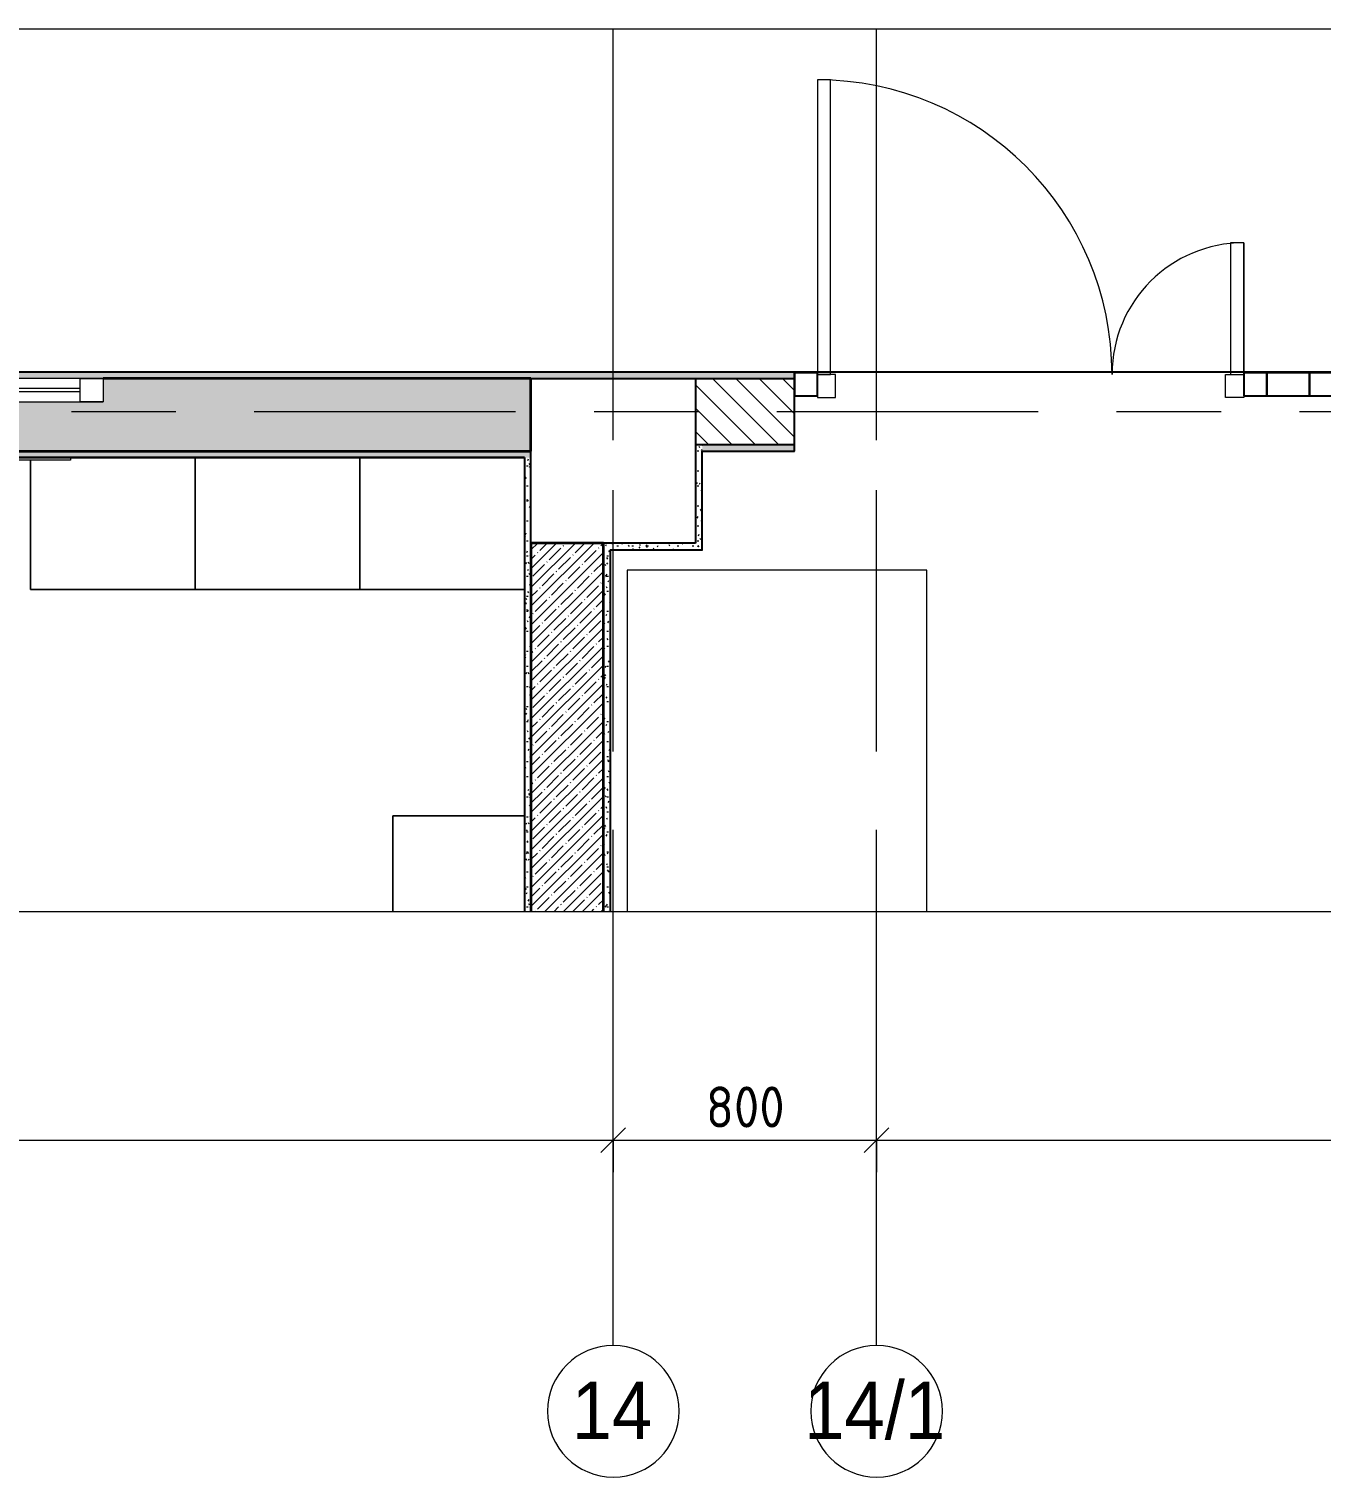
# Model space of a CAD drawing. Header units: millimetres. Extents: x 3991 to 282775, y -8553 to 29560.
# Drawn here: x 68783 to 72708, y 4562 to 8963 of the extents above; entities that cross this region are included whole.
import ezdxf

# ---------------------------------------------------------------- set-up
doc = ezdxf.new("R2010")
doc.units = ezdxf.units.MM
doc.linetypes.add('Осевая', pattern=[1587.5, 317.5, -238.125, 793.75, -238.125])
for name, color, linetype, lineweight in [('A-ANNO-DIMS', 7, 'Continuous', 9), ('A-ANNO-DIMS-50', 7, 'Continuous', 9), ('A-DETL-GENF', 7, 'Continuous', 9), ('A-DOOR', 7, 'Continuous', 9), ('A-GLAZ', 7, 'Continuous', 9), ('A-GLAZ-1', 7, 'Continuous', 15), ('A-GLAZ-CURT', 7, 'Continuous', 9), ('A-GLAZ-CURT-1', 7, 'Continuous', 25), ('A-GLAZ-CWMG', 7, 'Continuous', 9), ('A-GLAZ-CWMG-1', 7, 'Continuous', 25), ('A-WALL', 7, 'Continuous', 9), ('I-FURN', 7, 'Continuous', 9), ('I-WALL', 7, 'Continuous', 9), ('Оси', 7, 'Continuous', 9), ('Оси-1', 7, 'Continuous', 20), ('Оси-2', 7, 'Осевая', 9)]:
    doc.layers.add(name, color=color, linetype=linetype, lineweight=lineweight)
for name, color, linetype, lineweight, true_color in [('A-WALL-1', 7, 'Continuous', 25, 0x3c3c3c), ('A-WALL-2', 7, 'Continuous', 35, 0x3c3c3c), ('A-WALL-FNSH-1', 7, 'Continuous', 15, 0x3c3c3c)]:
    doc.layers.add(name, color=color, linetype=linetype, lineweight=lineweight, true_color=true_color)
doc.styles.add('Arial', font='arial.ttf', dxfattribs={"width": 0.9, "height": 175})
doc.styles.add('ISOCPEUR', font='isocpeur.ttf', dxfattribs={"width": 0.9, "height": 125})
doc.dimstyles.new('ISO-2_5_0_9К_БОЛЬШОЙ', dxfattribs={"dimscale": 304.8, "dimtxt": 124.497647, "dimasz": 0.246063, "dimexe": 0.19685, "dimexo": 0.492126, "dimgap": 0, "dimtad": 1, "dimdec": 0, "dimrnd": 10, "dimzin": 0, "dimdsep": 46, "dimtxsty": 'ISOCPEUR', "dimblk1": 'OBLIQUE', "dimblk2": 'OBLIQUE', "dimsah": 1, "dimcen": 0.09, "dimdle": 0.19685, "dimazin": 0, "dimtfac": 1, "dimtdec": 4, "dimtix": 1, "dimtmove": 0, "dimatfit": 3, "dimfxl": 1, "dimtvp": 1, "dimtolj": 1, "dimtzin": 0, "dimarcsym": 2})
pattern_1 = [(45, (22897.75, 0), (-28.51196, 28.51196), []), (45, (22926.263, 0), (-28.51196, 28.51196), [50.403, -10.081, 1.676, -8.404])]
pattern_2 = [(0, (22897.75, 0), (60.96, 15.24), [5.029, -40.691, 5.029, -40.691, -243.84]), (0, (22897.75, 0), (60.96, 15.24), [-91.44, 5.029, -86.411, 5.029, -40.691, -106.68]), (0, (22897.75, 0), (60.96, 15.24), [-228.6, 5.029, -25.451, 5.029, -71.171]), (120, (22920.61, 7.62), (-43.678227, 45.1729086), [5.029, -40.691, 5.029, -40.691, -243.84]), (120, (22920.61, 7.62), (-43.678227, 45.1729086), [-91.44, 5.029, -86.411, 5.029, -40.691, -106.68]), (120, (22920.61, 7.62), (-43.678227, 45.1729086), [-228.6, 5.029, -25.451, 5.029, -71.171]), (240, (22928.23, 38.1), (-17.281773, -60.4129086), [5.029, -40.691, 5.029, -40.691, -243.84]), (240, (22928.23, 38.1), (-17.281773, -60.4129086), [-91.44, 5.029, -86.411, 5.029, -40.691, -106.68]), (240, (22928.23, 38.1), (-17.281773, -60.4129086), [-228.6, 5.029, -25.451, 5.029, -71.171])]

# ---------------------------------------------------------------- blocks, each defined once
blk = doc.blocks.new('Стол базовый прямоугольный - 1_290-V48-Фрагмент 1_5')
at = {"layer": 'I-FURN'}
for p, q in [((617.5, 455), (-421, 455)), ((617.5, -455), (617.5, 455)), ((-421, -455), (617.5, -455))]:
    blk.add_line(p, q, dxfattribs=at)
blk = doc.blocks.new('шкаф 1_112 - шкаф 1_112-V60-Фрагмент 1_5')
at = {"layer": 'I-FURN'}
for p, q in [((-400, 6070), (-400, 5778.9)), ((0, 6070), (-400, 6070)), ((0, 6070), (-400, 6070)), ((-400, 6070), (-400, 5778.9)), ((-400, 5778.9), (-400, 6070)), ((-400, 6070), (0, 6070)), ((0, 5778.9), (0, 6070)), ((0, 5778.9), (0, 6070)), ((0, 6070), (0, 5778.9))]:
    blk.add_line(p, q, dxfattribs=at)
blk = doc.blocks.new('1_113 тумба - 1_113 тумба-V62-Фрагмент 1_5')
at = {"layer": 'I-FURN'}
for p, q in [((-400, 1500), (-388, 1500)), ((-400, 121), (-400, 1500)), ((-400, 1500), (-400, 1000)), ((-400, 1000), (-400, 1500)), ((-400, 1500), (-388, 1500)), ((0, 1500), (0, 0)), ((0, 1000), (0, 1500)), ((0, 1500), (0, 1000)), ((0, 1000), (-400, 1000)), ((-400, 1000), (-400, 500)), ((-400, 500), (-400, 1000)), ((-400, 1000), (0, 1000)), ((-400, 1000), (0, 1000)), ((0, 1000), (-400, 1000)), ((0, 500), (0, 1000)), ((0, 1000), (0, 500)), ((-400, 500), (0, 500)), ((0, 500), (-400, 500)), ((0, 500), (-400, 500)), ((-400, 500), (-400, 121)), ((-400, 121), (-400, 500)), ((-400, 500), (0, 500)), ((0, 0), (0, 500)), ((0, 500), (0, 0)), ((0, 0), (-393, 0)), ((-393, 0), (0, 0)), ((0, 0), (-393, 0))]:
    blk.add_line(p, q, dxfattribs=at)
blk = doc.blocks.new('Дверь_Витражная_остекление_ - ДВН_ДАО_Главный вход_1200 в свету-31742133-Фрагмент 1_5')
at = {"layer": 'A-DETL-GENF'}
for p, q in [((-607.5, 925), (-647.5, 925)), ((-647.5, 925), (-647.5, 35)), ((-607.5, 30), (-607.5, 925)), ((647.5, 430), (607.5, 430)), ((607.5, 430), (607.5, 30)), ((647.5, 35), (647.5, 430)), ((-647.5, 30), (-607.5, 30)), ((-592.5, 30), (-647.5, 30)), ((-592.5, -40), (-592.5, 30)), ((592.5, -40), (592.5, 30)), ((592.5, 30), (647.5, 30)), ((607.5, 30), (647.5, 30)), ((-647.5, -35), (-647.5, -40)), ((-647.5, -40), (-592.5, -40)), ((647.5, -40), (592.5, -40)), ((647.5, -35), (647.5, -40))]:
    blk.add_line(p, q, dxfattribs=at)
at = {"layer": 'A-DOOR'}
for p, q in [((-647.5, 925), (-647.5, 35)), ((647.5, 430), (647.5, 35))]:
    blk.add_line(p, q, dxfattribs=at)
for centre, radius, start, end in [((-647.5, 30), 895, 360, 90), ((647.5, 30), 400, 90, 180)]:
    blk.add_arc(centre, radius, start, end, dxfattribs=at)
blk = doc.blocks.new('Системная панель - Стемалит - 40мм-31720939-Фрагмент 1_5')
at = {"layer": 'A-GLAZ-CURT-1'}
for p, q in [((65, 35), (-65, 35)), ((-65, 35), (-65, -35)), ((65, -35), (65, 35)), ((-65, -35), (65, -35))]:
    blk.add_line(p, q, dxfattribs=at)
blk = doc.blocks.new('Прямоугольный импост - 50 x 70 мм-31687886-Фрагмент 1_5')
at = {"layer": 'A-GLAZ-CWMG-1'}
for p, q in [((-35, 35), (35, 35)), ((-35, -35), (-35, 35)), ((35, 35), (35, -35)), ((35, -35), (-35, -35))]:
    blk.add_line(p, q, dxfattribs=at)
blk = doc.blocks.new('Прямоугольный импост - 50 x 70 мм-31701779-Фрагмент 1_5')
at = {"layer": 'A-GLAZ-CWMG-1'}
for p, q in [((0, 35), (-70, 35)), ((-70, 35), (-70, -35)), ((0, -35), (0, 35)), ((-70, -35), (0, -35))]:
    blk.add_line(p, q, dxfattribs=at)
blk = doc.blocks.new('Прямоугольный импост - 50 x 70 мм-31702100-Фрагмент 1_5')
at = {"layer": 'A-GLAZ-CWMG-1'}
for p, q in [((-35, 35), (35, 35)), ((-35, -35), (-35, 35)), ((35, 35), (35, -35)), ((35, -35), (-35, -35))]:
    blk.add_line(p, q, dxfattribs=at)
blk = doc.blocks.new('120_Окно_СКБ_1Ст - 120_Окно_СКБ_1Ст 400х1200 EI30-V66-Фрагмент 1_5')
at = {"layer": 'A-GLAZ'}
for p, q in [((600, 110), (-600, 110)), ((530, 80), (-530, 80)), ((530, 70), (-530, 70)), ((-600, 40), (600, 40))]:
    blk.add_line(p, q, dxfattribs=at)
at = {"layer": 'A-GLAZ-1'}
for p, q in [((-600, 40), (-600, 110)), ((-600, 110), (-530, 110)), ((-530, 110), (-530, 40)), ((530, 40), (530, 110)), ((530, 110), (600, 110)), ((600, 110), (600, 40)), ((-530, 40), (-600, 40)), ((600, 40), (530, 40))]:
    blk.add_line(p, q, dxfattribs=at)
blk = doc.blocks.new('DET_L_Линия разрыва - М100-30647533-Фрагмент 1_5')
at = {"layer": 'A-DETL-GENF'}
blk.add_line((18548.7, 0), (36497.4, 0), dxfattribs=at)
blk = doc.blocks.new('DET_L_Линия разрыва - М100-30647532-Фрагмент 1_5')
at = {"layer": 'A-DETL-GENF'}
blk.add_line((36497.4, 0), (18548.7, 0), dxfattribs=at)
blk = doc.blocks.new('Ось сетки - D8-29747960-Фрагмент 1_5')
at = {"layer": 'Оси-1'}
for start, end in [(360, 180), (180, 360)]:
    blk.add_arc((0, 0), 4, start, end, dxfattribs=at)
blk = doc.blocks.new('DIMBLOCK64-Фрагмент 1_5')
at = {"layer": 'A-ANNO-DIMS-50'}
for p, q in [((66057.8, 5488.5), (66057.8, 5645.5)), ((70557.8, 5488.5), (70557.8, 5645.5)), ((66057.8, 5585.5), (70557.8, 5585.5)), ((66057.8, 5585.5), (66057.8, 5488.5)), ((70557.8, 5585.5), (70557.8, 5488.5))]:
    blk.add_line(p, q, dxfattribs=at)
at = {"layer": 'A-ANNO-DIMS-50', "lineweight": 20}
for p, q in [((66057.8, 5585.5), (66095.3, 5623)), ((70557.8, 5585.5), (70595.3, 5623)), ((66057.8, 5585.5), (66020.3, 5548)), ((70557.8, 5585.5), (70520.3, 5548))]:
    blk.add_line(p, q, dxfattribs=at)
at = {"layer": 'A-ANNO-DIMS-50', "color": 0, "insert": (68143.7, 5748.8), "char_height": 125, "width": 393.604, "attachment_point": 1, "line_spacing_factor": 1.149209, "style": 'ISOCPEUR'}
blk.add_mtext('4500', dxfattribs=at)
blk = doc.blocks.new('_Oblique')
at = {"color": 0, "linetype": 'ByBlock', "lineweight": -2}
blk.add_line((-0.5, -0.5), (0.5, 0.5), dxfattribs=at)
blk = doc.blocks.new('DIMBLOCK65-Фрагмент 1_5')
at = {"layer": 'A-ANNO-DIMS-50'}
for p, q in [((70557.8, 5488.5), (70557.8, 5645.5)), ((71357.8, 5488.5), (71357.8, 5645.5)), ((70557.8, 5585.5), (71357.8, 5585.5)), ((70557.8, 5585.5), (70557.8, 5488.5)), ((71357.8, 5585.5), (71357.8, 5488.5))]:
    blk.add_line(p, q, dxfattribs=at)
at = {"layer": 'A-ANNO-DIMS-50', "lineweight": 20}
for p, q in [((70557.8, 5585.5), (70595.3, 5623)), ((71357.8, 5585.5), (71395.3, 5623)), ((70557.8, 5585.5), (70520.3, 5548)), ((71357.8, 5585.5), (71320.3, 5548))]:
    blk.add_line(p, q, dxfattribs=at)
at = {"layer": 'A-ANNO-DIMS-50', "color": 0, "insert": (70839.2, 5748.8), "char_height": 125, "width": 284.429, "attachment_point": 1, "line_spacing_factor": 1.149209, "style": 'ISOCPEUR'}
blk.add_mtext('800', dxfattribs=at)
blk = doc.blocks.new('DIMBLOCK66-Фрагмент 1_5')
at = {"layer": 'A-ANNO-DIMS-50'}
for p, q in [((71357.8, 5488.5), (71357.8, 5645.5)), ((75057.8, 5488.5), (75057.8, 5645.5)), ((71357.8, 5585.5), (75057.8, 5585.5)), ((71357.8, 5585.5), (71357.8, 5488.5)), ((75057.8, 5585.5), (75057.8, 5488.5))]:
    blk.add_line(p, q, dxfattribs=at)
at = {"layer": 'A-ANNO-DIMS-50', "lineweight": 20}
for p, q in [((71357.8, 5585.5), (71395.3, 5623)), ((75057.8, 5585.5), (75095.3, 5623)), ((71357.8, 5585.5), (71320.3, 5548)), ((75057.8, 5585.5), (75020.3, 5548))]:
    blk.add_line(p, q, dxfattribs=at)
at = {"layer": 'A-ANNO-DIMS-50', "color": 0, "insert": (73049.7, 5748.8), "char_height": 125, "width": 379.239, "attachment_point": 1, "line_spacing_factor": 1.149209, "style": 'ISOCPEUR'}
blk.add_mtext('3700', dxfattribs=at)

msp = doc.modelspace()

# ---------------------------------------------------------------- hatches: boundary and pattern name
at = {"layer": 'I-WALL'}
h = msp.add_hatch(dxfattribs=at)
h.set_pattern_fill('FP_13', color=256, style=0, pattern_type=2)
h.set_pattern_definition(pattern_2)
h.paths.add_polyline_path([(86437.7, 7900), (86397.7, 7920), (83507.8, 7920), (83507.8, 7900), (86395, 7900)])
h.paths.add_polyline_path([(81007.8, 7900), (81007.8, 7920), (73607.8, 7920), (73607.8, 7900), (80043, 7900)])
h.paths.add_polyline_path([(71107.8, 7900), (71107.8, 7920), (64737.8, 7920), (64737.8, 7900), (70511.3, 7900)])
h.paths.add_polyline_path([(62237.8, 7900), (62237.8, 7920), (61657.8, 7920), (61657.8, 7900)])
h = msp.add_hatch(dxfattribs=at)
h.set_pattern_fill('FP_4', color=256, style=0, pattern_type=2)
h.set_pattern_definition(pattern_1)
h.paths.add_polyline_path([(70307.8, 7680), (70307.8, 7900), (69007.8, 7900), (69007.8, 7830), (67807.8, 7830), (67807.8, 7900), (66307.8, 7900), (66307.8, 7680), (69007.8, 7680)])
h = msp.add_hatch(dxfattribs=at)
h.set_pattern_fill('FP_12', color=256, style=0, pattern_type=2)
h.set_pattern_definition([(135, (22897.75, 0), (-35.35534, -35.35534), [])])
h.paths.add_polyline_path([(74807.8, 7700), (74807.8, 7900), (73607.8, 7900), (73607.8, 7700), (74681.5, 7700)])
h.paths.add_polyline_path([(70807.8, 7700), (71107.8, 7700), (71107.8, 7900), (70807.8, 7900)])
h = msp.add_hatch(dxfattribs=at)
h.set_pattern_fill('FP_13', color=256, style=0, pattern_type=2)
h.set_pattern_definition(pattern_2)
h.paths.add_polyline_path([(70287.8, 7660), (70307.8, 7660), (70307.8, 7680), (67107.8, 7680), (67107.8, 7660), (70286.8, 7660)])
h = msp.add_hatch(dxfattribs=at)
h.set_pattern_fill('FP_13', color=256, style=0, pattern_type=2)
h.set_pattern_definition(pattern_2)
h.paths.add_polyline_path([(70287.8, 6279.9), (70307.8, 6279.9), (70307.8, 7660), (70287.8, 7660), (70287.8, 6571)])
h = msp.add_hatch(dxfattribs=at)
h.set_pattern_fill('FP_13', color=256, style=0, pattern_type=2)
h.set_pattern_definition(pattern_2)
h.paths.add_polyline_path([(70807.8, 7400), (70827.8, 7400), (70827.8, 7700), (70807.8, 7700)])
h = msp.add_hatch(dxfattribs=at)
h.set_pattern_fill('FP_13', color=256, style=0, pattern_type=2)
h.set_pattern_definition(pattern_2)
h.paths.add_polyline_path([(74787.8, 7680), (74807.8, 7680), (74807.8, 7700), (73607.8, 7700), (73607.8, 7680), (74681.5, 7680)])
h.paths.add_polyline_path([(71107.8, 7680), (71107.8, 7700), (70827.8, 7700), (70827.8, 7680), (70840.8, 7680)])
h = msp.add_hatch(dxfattribs=at)
h.set_pattern_fill('FP_4', color=256, style=0, pattern_type=2)
h.set_pattern_definition(pattern_1)
h.paths.add_polyline_path([(70307.8, 6279.9), (70527.8, 6279.9), (70527.8, 7400), (70307.8, 7400)])
h = msp.add_hatch(dxfattribs=at)
h.set_pattern_fill('FP_13', color=256, style=0, pattern_type=2)
h.set_pattern_definition(pattern_2)
h.paths.add_polyline_path([(70547.8, 6279.9), (70547.8, 7400), (70527.8, 7400), (70527.8, 6279.9), (70544.4, 6279.9)])
h = msp.add_hatch(dxfattribs=at)
h.set_pattern_fill('FP_13', color=256, style=0, pattern_type=2)
h.set_pattern_definition(pattern_2)
h.paths.add_polyline_path([(70827.8, 7380), (70827.8, 7400), (70547.8, 7400), (70547.8, 7380), (70560.8, 7380)])

# ---------------------------------------------------------------- linework, layer by layer
at = {"layer": 'A-WALL'}
for p, q in [((70286.8, 7659), (70286.8, 7660)), ((70828.8, 7679), (70827.8, 7679))]:
    msp.add_line(p, q, dxfattribs=at)
at = {"layer": 'A-WALL-1'}
for p, q in [((71107.8, 7920), (64737.8, 7920)), ((70307.8, 7900), (71107.8, 7900)), ((70807.8, 7900), (70807.8, 7400)), ((71107.8, 7680), (71107.8, 7920)), ((70287.8, 7660), (67107.8, 7660)), ((70287.8, 7660), (70287.8, 6279.9)), ((70307.8, 7400), (70307.8, 7680)), ((70807.8, 7700), (71107.8, 7700)), ((70827.8, 7380), (70827.8, 7680)), ((70827.8, 7680), (71107.8, 7680)), ((70807.8, 7400), (70527.8, 7400)), ((70547.8, 7380), (70827.8, 7380)), ((70547.8, 7380), (70547.8, 6279.9))]:
    msp.add_line(p, q, dxfattribs=at)
at = {"layer": 'A-WALL-2'}
for p, q in [((70307.8, 7900), (69007.8, 7900)), ((70307.8, 7680), (70307.8, 7900)), ((66307.8, 7680), (70307.8, 7680)), ((70307.8, 7400), (70307.8, 6279.9)), ((70527.8, 7400), (70307.8, 7400)), ((70527.8, 6279.9), (70527.8, 7400))]:
    msp.add_line(p, q, dxfattribs=at)
at = {"layer": 'A-WALL-FNSH-1'}
for p, q in [((86395.7, 7921), (61658.8, 7921)), ((62237.8, 7920), (83507.8, 7920)), ((67108.8, 7659), (70286.8, 7659)), ((70286.8, 7659), (70286.8, 6279.9)), ((70828.8, 7679), (71107.8, 7679)), ((70828.8, 7379), (70828.8, 7679)), ((71107.8, 7679), (71107.8, 7680)), ((70548.8, 7379), (70828.8, 7379)), ((70548.8, 6279.9), (70548.8, 7379))]:
    msp.add_line(p, q, dxfattribs=at)
at = {"layer": 'I-WALL'}
for p, q in [((68908.8, 7659), (68908.8, 7652)), ((68908.8, 7652), (67115.8, 7652))]:
    msp.add_line(p, q, dxfattribs=at)
at = {"layer": 'Оси'}
for p, q in [((70557.8, 7712.8), (70557.8, 8962.8)), ((71357.8, 7712.8), (71357.8, 8962.8)), ((70557.8, 4961.6), (70557.8, 6211.6)), ((71357.8, 4961.6), (71357.8, 6211.6))]:
    msp.add_line(p, q, dxfattribs=at)
at = {"layer": 'Оси-2'}
for p, q in [((49861.7, 7800), (85387.7, 7800)), ((70557.8, 6211.6), (70557.8, 7712.8)), ((71357.8, 6211.6), (71357.8, 7712.8))]:
    msp.add_line(p, q, dxfattribs=at)

# ---------------------------------------------------------------- block references
at = {"layer": 'A-DETL-GENF'}
for name, p in [('DET_L_Линия разрыва - М100-30647533-Фрагмент 1_5', (49897.6, 8962.8)), ('DET_L_Линия разрыва - М100-30647532-Фрагмент 1_5', (49897.6, 6279.9))]:
    msp.add_blockref(name, p, dxfattribs=at)
at = {"layer": 'A-DOOR'}
msp.add_blockref('Дверь_Витражная_остекление_ - ДВН_ДАО_Главный вход_1200 в свету-31742133-Фрагмент 1_5', (71825.3, 7883), dxfattribs=at)
at = {"layer": 'A-GLAZ'}
msp.add_blockref('120_Окно_СКБ_1Ст - 120_Окно_СКБ_1Ст 400х1200 EI30-V66-Фрагмент 1_5', (68407.8, 7790), dxfattribs=at)
at = {"layer": 'A-GLAZ-CURT'}
msp.add_blockref('Системная панель - Стемалит - 40мм-31720939-Фрагмент 1_5', (72607.8, 7883), dxfattribs=at)
at = {"layer": 'A-GLAZ-CWMG', "rotation": 180}
msp.add_blockref('Прямоугольный импост - 50 x 70 мм-31701779-Фрагмент 1_5', (71107.8, 7883), dxfattribs=at)
at = {"layer": 'A-GLAZ-CWMG', "extrusion": (0, 0, -1), "rotation": 180}
for name, p in [('Прямоугольный импост - 50 x 70 мм-31687886-Фрагмент 1_5', (-72507.8, 7883)), ('Прямоугольный импост - 50 x 70 мм-31702100-Фрагмент 1_5', (-72707.8, 7883))]:
    msp.add_blockref(name, p, dxfattribs=at)
at = {"layer": 'I-FURN'}
for name, p, rotation in [('1_113 тумба - 1_113 тумба-V62-Фрагмент 1_5', (68787.8, 7259), 270.0000000000002), ('Стол базовый прямоугольный - 1_290-V48-Фрагмент 1_5', (71055.4, 6700.9), 90.00000000000006)]:
    msp.add_blockref(name, p, dxfattribs=dict(at, rotation=rotation))
msp.add_blockref('шкаф 1_112 - шкаф 1_112-V60-Фрагмент 1_5', (70287.8, 501), dxfattribs=at)
at = {"layer": 'Оси-1', "xscale": 49.99999999999998, "yscale": 49.99999999999998, "zscale": 49.99999999999998}
for p in [(70557.8, 4761.6), (71357.8, 4761.6)]:
    msp.add_blockref('Ось сетки - D8-29747960-Фрагмент 1_5', p, dxfattribs=at)

# ---------------------------------------------------------------- texts
at = {"layer": 'Оси', "char_height": 175, "attachment_point": 1, "style": 'Arial'}
for s, insert, width in [('14', (70431.4, 4851.9), 303.038), ('14/1', (71137.6, 4851.9), 530.316)]:
    msp.add_mtext(s, dxfattribs=dict(at, insert=insert, width=width))

# ---------------------------------------------------------------- dimensions: what is measured, and where the dimension line sits
at = {"layer": 'A-ANNO-DIMS'}
for base, p1, p2, override, picture, middle in [((70557.8, 5585.5), (66057.8, 5638.5), (70557.8, 5638.5), {"dimpost": '<>', "dimfxl": 4500}, 'DIMBLOCK64-Фрагмент 1_5', (68307.8, 5648)), ((71357.8, 5585.5), (70557.8, 5638.5), (71357.8, 5638.5), {"dimpost": '<>', "dimfxl": 800}, 'DIMBLOCK65-Фрагмент 1_5', (70957.8, 5648)), ((75057.8, 5585.5), (71357.8, 5638.5), (75057.8, 5638.5), {"dimpost": '<>', "dimfxl": 3700}, 'DIMBLOCK66-Фрагмент 1_5', (73207.8, 5648))]:
    dim = msp.add_linear_dim(base=base, p1=p1, p2=p2, dimstyle='ISO-2_5_0_9К_БОЛЬШОЙ', override=override, dxfattribs=at)
    dim.commit()
    dim.dimension.update_dxf_attribs({"geometry": picture, "text_midpoint": middle})

doc.saveas('drawing.dxf')
